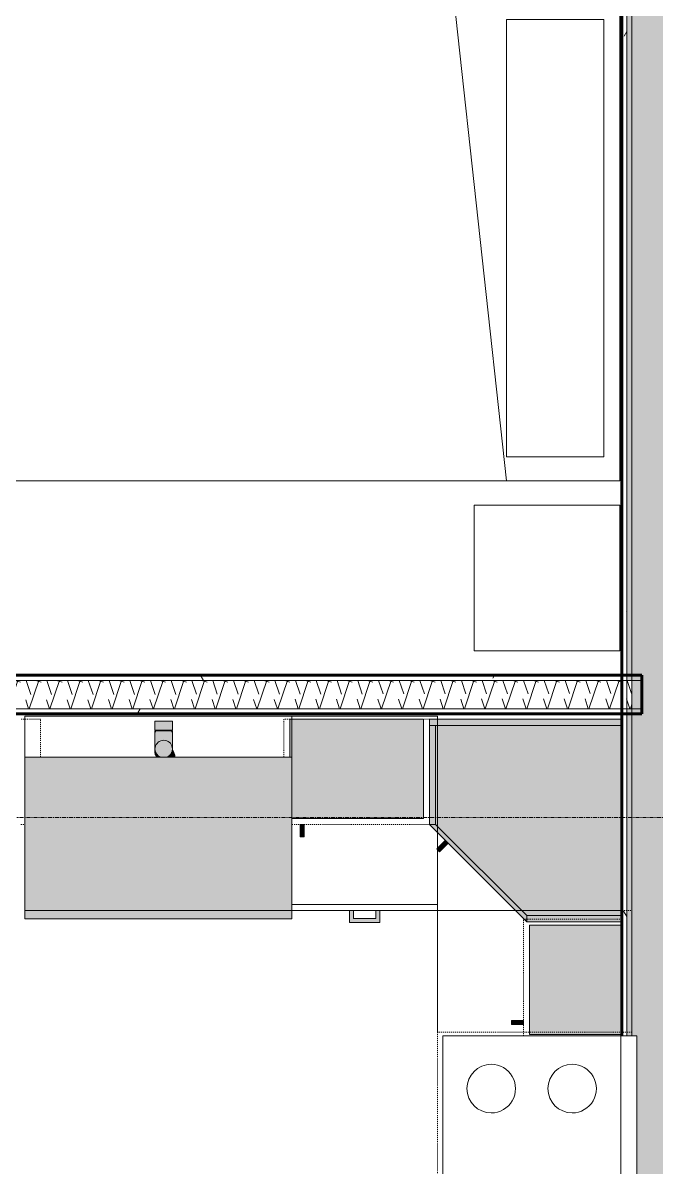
# Model space of a CAD drawing. Header units: inches. Extents: x -4169 to -1846, y 9706 to 12377.
# Drawn here: x -3013.8 to -2935.5, y 10124 to 10265.4 of the extents above; entities that cross this region are included whole.
import ezdxf

# ---------------------------------------------------------------- set-up
doc = ezdxf.new("R2010")
doc.units = ezdxf.units.IN
doc.header["$MEASUREMENT"] = 0
doc.linetypes.add('Dash', pattern=[0.25, 0.125, -0.125])
doc.linetypes.add('Grid Line 1_2_', pattern=[0.875, 0.5, -0.125, 0.125, -0.125])
for name, color, linetype, lineweight in [('0-1', 7, 'Continuous', 5), ('0-2', 50, 'Continuous', 18), ('A-GENM-1', 11, 'Continuous', 9), ('A-GENM-2', 250, 'Continuous', 9), ('A-WALL', 113, 'Continuous', 18), ('A-WALL-4', 10, 'Continuous', 60), ('A-WALL-5', 50, 'Continuous', 18), ('A-WALL-PATT-1', 250, 'Continuous', 9), ('A-WALL-PATT-2', 253, 'Continuous', 9), ('A-WALL-PATT-4', 111, 'Continuous', 9), ('I-FURN-1', 250, 'Continuous', 9), ('I-FURN-HDLN-1', 250, 'Dash', 9), ('I-WALL-2', 2, 'Continuous', 5), ('I-WALL-3', 2, 'Continuous', 60), ('P-SANR-FIXT-2', 250, 'Continuous', 9), ('P-SANR-FIXT-3', 55, 'Continuous', 9), ('Q-CASE', 31, 'Continuous', 9), ('Q-CASE-1', 9, 'Continuous', 9), ('Q-CASE-3', 250, 'Continuous', 9), ('Q-CASE-4', 250, 'Dash', 9), ('Q-CASE-5', 254, 'Continuous', 9), ('Q-CASE-HDLN-1', 250, 'Dash', 9), ('Q-SPCQ-1', 250, 'Continuous', 9), ('S-GRID-1', 1, 'Grid Line 1_2_', 9)]:
    doc.layers.add(name, color=color, linetype=linetype, lineweight=lineweight)
pattern_1 = [(0, (0, 0), (20.48, 5.12), [0.845, -14.515, 0.845, -14.515, -81.92]), (0, (0, 0), (20.48, 5.12), [-30.72, 0.845, -29.875, 0.845, -14.515, -35.84]), (0, (0, 0), (20.48, 5.12), [-76.8, 0.845, -9.395, 0.845, -24.755]), (120, (7.68, 2.56), (-14.67405, 15.1762003), [0.845, -14.515, 0.845, -14.515, -81.92]), (120, (7.68, 2.56), (-14.67405, 15.1762003), [-30.72, 0.845, -29.875, 0.845, -14.515, -35.84]), (120, (7.68, 2.56), (-14.67405, 15.1762003), [-76.8, 0.845, -9.395, 0.845, -24.755]), (240, (10.24, 12.8), (-5.80595, -20.2962003), [0.845, -14.515, 0.845, -14.515, -81.92]), (240, (10.24, 12.8), (-5.80595, -20.2962003), [-30.72, 0.845, -29.875, 0.845, -14.515, -35.84]), (240, (10.24, 12.8), (-5.80595, -20.2962003), [-76.8, 0.845, -9.395, 0.845, -24.755])]
pattern_2 = [(161.57, (0.32, 0.32), (-2.560496185, -0.000537386), [0, -18.214, 2.022, 0]), (18.43, (-0.32, 0.32), (-2.560496185, 0.000537386), [0, -18.214, 2.022, 0]), (108.43, (0.32, 0.32), (1.27922091, -6.400876726), [6.07, -14.166]), (71.57, (-0.32, 0.32), (1.27922091, 6.400876726), [6.07, -14.166])]

# ---------------------------------------------------------------- blocks, each defined once
blk = doc.blocks.new('Range - 24_ x 30_-2553768-ENLARGED RCP - 2ND FLOOR PLAN')
at = {"layer": 'Q-SPCQ-1'}
for p, q in [((0, 0), (30, 0)), ((0, -24), (0, 0)), ((30, 0), (30, -24)), ((0, -22), (30, -22)), ((30, -24), (0, -24))]:
    blk.add_line(p, q, dxfattribs=at)
for centre, radius, start, end in [((6.5, -6), 3.5, 360, 180), ((23.5, -6), 3, 0, 180), ((6.5, -6), 3.5, 180, 0), ((23.5, -6), 3, 180, 0), ((6.5, -16), 4.5, 0, 180), ((23.5, -16), 3, 360, 180), ((6.5, -16), 4.5, 180, 0), ((23.5, -16), 3, 180, 0)]:
    blk.add_arc(centre, radius, start, end, dxfattribs=at)
blk = doc.blocks.new('OD_CW_Countertop - OD_CW_Countertop-2380624-ENLARGED RCP - 2ND FLOOR PLAN')
at = {"layer": 'Q-CASE-HDLN-1'}
for p, q in [((0.74, 22.75), (0.74, 0)), ((0.74, 0), (56.86, 0)), ((57.36, 0), (60.11, 0)), ((60.61, 0), (79.36, 0)), ((79.86, 0), (82.61, 0)), ((83.11, 0), (100.36, 0)), ((100.86, 0), (103.61, 0)), ((104.11, 0), (119.86, 0)), ((120.36, 0), (123.11, 0)), ((123.61, 0), (131.08, 0))]:
    blk.add_line(p, q, dxfattribs=at)
blk = doc.blocks.new('Bed-Standard - Queen 60_ x 79_-1242961-ENLARGED RCP - 2ND FLOOR PLAN')
at = {"layer": 'I-FURN-1'}
for p, q in [((40.69, 37.7), (-19.31, 37.7)), ((-19.31, 37.7), (-19.31, -41.3)), ((40.69, -41.3), (40.69, 37.7)), ((-16.31, 35.7), (-16.31, 23.7)), ((-16.31, 35.7), (37.69, 35.7)), ((37.69, 35.7), (37.69, 23.7)), ((40.69, 23.7), (-19.31, 17.13)), ((-16.31, 23.7), (37.69, 23.7)), ((-19.31, -41.3), (40.69, -41.3))]:
    blk.add_line(p, q, dxfattribs=at)
at = {"layer": 'I-FURN-HDLN-1'}
for p, q in [((-55.31, 37.7), (-55.31, -77.3)), ((64.69, -77.3), (64.69, 37.7)), ((-55.31, -77.3), (64.69, -77.3))]:
    blk.add_line(p, q, dxfattribs=at)
blk = doc.blocks.new('Table-Night Stand - 18_ x 18_ x 24_-1352623-ENLARGED RCP - 2ND FLOOR PLAN')
at = {"layer": 'I-FURN-1'}
for p, q in [((18.15, 18), (0.15, 18)), ((0.15, 18), (0.15, 0)), ((18.15, 0), (18.15, 18)), ((0.15, 0), (18.15, 0))]:
    blk.add_line(p, q, dxfattribs=at)
blk = doc.blocks.new('Base Cabinet-Single Door - 15_-2378245-ENLARGED RCP - 2ND FLOOR PLAN')
at = {"layer": 'Q-CASE-4'}
for p, q in [((-6.76, -24), (-6.76, 0)), ((-6.76, 0), (8.24, 0)), ((8.24, 0), (8.24, -24)), ((8.24, -24), (-6.76, -24))]:
    blk.add_line(p, q, dxfattribs=at)
blk = doc.blocks.new('Base Cabinet 4 Drawer 254 - Base Cabinet 4 Drawer 254 18_-2556185-ENLARGED RCP - 2ND FLOOR PLAN')
at = {"layer": 'Q-CASE-5'}
blk.add_hatch(color=256, dxfattribs=at).paths.add_polyline_path([(2.61, -25.5), (2.61, -24), (2.11, -24), (2.11, -25), (-0.64, -25), (-0.64, -24), (-1.14, -24), (-1.14, -25.5)], flags=0)
at = {"layer": 'Q-CASE-3'}
for p, q in [((-8.26, -23.25), (-8.26, 0)), ((-8.26, 0), (9.74, 0)), ((9.74, 0), (9.74, -23.25)), ((-8.26, -23.25), (-8.26, -24)), ((9.74, -23.25), (-8.26, -23.25)), ((-8.26, -24), (9.74, -24)), ((-0.64, -24), (-1.14, -24)), ((-1.14, -25.5), (-1.14, -24)), ((-0.64, -25), (-0.64, -24)), ((2.11, -25), (2.11, -24)), ((2.11, -24), (2.61, -24)), ((2.61, -24), (2.61, -25.5)), ((9.74, -24), (9.74, -23.25)), ((-0.64, -25), (2.11, -25)), ((2.61, -25.5), (-1.14, -25.5))]:
    blk.add_line(p, q, dxfattribs=at)
blk = doc.blocks.new('Vanity Cabinet-Double Door - 33_-2164608-ENLARGED RCP - 2ND FLOOR PLAN')
at = {"layer": 'Q-CASE-3'}
for p, q in [((-15.76, -24), (-15.76, 0)), ((-15.76, 0), (17.24, 0)), ((17.24, 0), (17.24, -24)), ((17.24, -24), (-15.76, -24))]:
    blk.add_line(p, q, dxfattribs=at)
blk = doc.blocks.new('308 - 308 x 24_-2590480-ENLARGED RCP - 2ND FLOOR PLAN')
at = {"layer": 'Q-CASE'}
blk.add_hatch(color=256, dxfattribs=at).paths.add_polyline_path([(0, -25.19), (0, -24.44), (-11.25, -13.19), (-12, -13.19), (-0.75, -24.44)], flags=0)
at = {"layer": 'Q-CASE-1'}
for points in [[(-6.17, -0.94), (11.75, -0.94), (11.75, -0.19), (-12, -0.19), (-12, -0.94), (-11.25, -0.94)], [(-11.25, -13.19), (-11.25, -0.94), (-12, -0.94), (-12, -13.19)], [(0, -24.44), (11.75, -24.44), (11.75, -0.94), (-11.25, -0.94), (-11.25, -13.19), (-6.17, -18.27)], [(0.75, -25.19), (11.75, -25.19), (11.75, -24.44), (0, -24.44), (0, -25.19), (0.38, -25.19)]]:
    blk.add_hatch(color=256, dxfattribs=at).paths.add_polyline_path(points, flags=0)
at = {"layer": 'Q-CASE-5'}
blk.add_hatch(color=256, dxfattribs=at).paths.add_polyline_path([(-10.76, -16.55), (-9.7, -15.49), (-10.05, -15.14), (-11.11, -16.2)], flags=0)
at = {"layer": 'Q-CASE'}
for p, q in [((0, -25.19), (-12, -13.19)), ((-12, -13.19), (-11.25, -13.19)), ((-11.25, -13.19), (0, -24.44)), ((0, -24.44), (0, -25.19))]:
    blk.add_line(p, q, dxfattribs=at)
at = {"layer": 'Q-CASE-3'}
for p, q in [((-12, -0.94), (-12, -0.19)), ((-12, -0.19), (11.75, -0.19)), ((-12, -13.19), (-12, -0.94)), ((-12, -0.94), (-11.25, -0.94)), ((11.75, -0.94), (-12, -0.94)), ((-11.25, -13.19), (-11.25, -0.94)), ((-11.25, -0.94), (11.75, -0.94)), ((-11.25, -0.94), (-11.25, -13.19)), ((-11.25, -13.19), (-12, -13.19)), ((0, -24.44), (-11.25, -13.19)), ((-10.05, -15.14), (-11.11, -16.2)), ((-10.76, -16.55), (-9.7, -15.49)), ((-11.11, -16.2), (-10.76, -16.55)), ((11.75, -24.44), (0, -24.44)), ((0, -25.19), (0, -24.44)), ((0, -24.44), (11.75, -24.44)), ((11.75, -25.19), (0, -25.19))]:
    blk.add_line(p, q, dxfattribs=at)
blk = doc.blocks.new('300 Series Wall Hung Cabinet_302 - 30_ X 24_-V22-ENLARGED RCP - 2ND FLOOR PLAN')
at = {"layer": 'Q-CASE-4'}
for p, q in [((-11.43, -0.19), (-15, -0.19)), ((-15, -0.19), (-15, -13.19)), ((15, -0.19), (12.57, -0.19)), ((15, -4.87), (15, -0.19)), ((-15, -13.19), (-11.43, -13.19)), ((12.57, -13.19), (13.07, -13.19))]:
    blk.add_line(p, q, dxfattribs=at)
blk = doc.blocks.new('300 Series Wall Hung Cabinet_301 - 18_ x 24_-2590482-ENLARGED RCP - 2ND FLOOR PLAN')
at = {"layer": 'Q-CASE-1'}
for points in [[(8.25, -12.44), (8.25, -0.19), (-8.25, -0.19), (-8.25, -4.87), (-8, -4.87), (-8, -12.44)], [(-6.51, -14.69), (-6.51, -13.19), (-7, -13.19), (-7, -14.69)]]:
    blk.add_hatch(color=256, dxfattribs=at).paths.add_polyline_path(points, flags=0)
at = {"layer": 'Q-CASE-3'}
for p, q in [((-8.25, -4.87), (-8.25, -0.19)), ((-8.25, -0.19), (8.25, -0.19)), ((8.25, -0.19), (8.25, -12.44)), ((8.25, -12.44), (-8, -12.44)), ((-6.51, -13.19), (-7, -13.19)), ((-7, -13.19), (-7, -14.69)), ((-6.51, -14.69), (-6.51, -13.19)), ((-7, -14.69), (-6.51, -14.69))]:
    blk.add_line(p, q, dxfattribs=at)
at = {"layer": 'Q-CASE-4'}
for p, q in [((9, -0.19), (-9, -0.19)), ((-9, -0.19), (-9, -4.87)), ((9, -13.19), (9, -0.19)), ((-8, -13.19), (9, -13.19))]:
    blk.add_line(p, q, dxfattribs=at)
blk = doc.blocks.new('300 Series Wall Hung Cabinet_301 - 15_ x 24_-2590483-ENLARGED RCP - 2ND FLOOR PLAN')
at = {"layer": 'Q-CASE-1'}
for points in [[(-5.5, 13.19), (-5.01, 13.19), (-5.01, 14.69), (-5.5, 14.69)], [(-6.75, 1.06), (6.75, 1.06), (6.75, 12.44), (-6.75, 12.44)]]:
    blk.add_hatch(color=256, dxfattribs=at).paths.add_polyline_path(points, flags=0)
at = {"layer": 'Q-CASE-3'}
for p, q in [((-5.01, 14.69), (-5.5, 14.69)), ((-5.5, 14.69), (-5.5, 13.19)), ((-5.01, 13.19), (-5.01, 14.69)), ((-5.5, 13.19), (-5.01, 13.19)), ((-6.75, 1.06), (-6.75, 12.44)), ((-6.75, 12.44), (6.75, 12.44)), ((6.75, 12.44), (6.75, 1.06))]:
    blk.add_line(p, q, dxfattribs=at)
at = {"layer": 'Q-CASE-4'}
for p, q in [((-6.94, 13.19), (7.5, 13.19)), ((7.5, 13.19), (7.5, 1.06))]:
    blk.add_line(p, q, dxfattribs=at)
blk = doc.blocks.new('kitchen_faucet_14143 - kitchen_faucet_14143-2439044-ENLARGED RCP - 2ND FLOOR PLAN')
at = {"layer": 'A-GENM-1'}
for points in [[(-1.01, 0.37), (-0.98, -0.44), (-0.9, -0.59), (-0.69, -0.83), (-0.5, -0.96), (-0.28, -1.05), (0, -1.08), (0.28, -1.05), (0.57, -0.92), (0.82, -0.69), (0.94, -0.54), (1.05, -0.28), (1.07, 0.1), (1.01, 0.36), (0.94, 0.54), (0.77, 0.77), (0.54, 0.94), (0.25, 1.05), (-0.06, 1.07), (-0.37, 1.01), (-0.6, 0.89), (-0.77, 0.77), (-0.95, 0.51), (-1, 0.39)], [(-1.01, 0.76), (-0.94, 0.85), (-1.01, 0.83), (-1.01, 0.8)], [(-0.97, 0.59), (-0.95, 0.62), (-0.96, 0.6)], [(-0.95, 0.59), (-0.93, 0.62), (-0.88, 0.66), (-0.94, 0.61)], [(-0.72, 0.83), (-0.66, 0.88), (-0.71, 0.83)], [(0, -1.08), (2.26, -1.08), (2.26, 1.08), (0, 1.08), (0.32, 1.03), (0.6, 0.89), (0.83, 0.68), (0.94, 0.54), (1.05, 0.28), (1.08, 0), (1.05, -0.28), (0.87, -0.63), (0.7, -0.82), (0.49, -0.96), (0.25, -1.05)], [(2.26, -0.89), (2.26, -1.02), (2.34, -1.02), (2.34, 1.02), (2.26, 1.01), (2.26, -0.78)], [(2.34, -1.05), (2.34, -1.08), (3.44, -1.08), (3.44, 1.08), (2.34, 1.08), (2.34, -0.94)], [(-1.01, -0.6), (-1, -0.77), (-0.65, -1.03), (-0.55, -1), (-0.72, -0.9), (-0.84, -0.79), (-1.01, -0.6)], [(-1.01, -0.79), (-0.87, -0.91), (-0.87, -0.88), (-1.01, -0.79)], [(-1.01, -0.96), (-0.98, -1.21), (-0.37, -1.19), (-0.25, -1.05), (-0.6, -1.03), (-0.94, -1.02), (-1.01, -0.96)], [(-1.01, -1.29), (-0.98, -1.33), (-0.67, -1.33), (-0.56, -1.21), (-1.01, -1.22), (-1.01, -1.28)], [(-0.97, -0.99), (-0.9, -1.02), (-0.77, -1.01), (-0.77, -0.96), (-0.88, -0.9), (-0.9, -0.92), (-0.94, -0.96)], [(-0.93, -0.94), (-0.9, -0.89), (-0.92, -0.91), (-0.93, -0.93)], [(-0.92, -0.7), (-0.7, -0.91), (-0.74, -0.86), (-0.88, -0.74), (-0.92, -0.7)], [(-0.9, -0.6), (-0.84, -0.67), (-0.88, -0.61)], [(-0.87, -0.7), (-0.65, -0.91), (-0.76, -0.81), (-0.87, -0.7)], [(-0.84, -0.71), (-0.63, -0.91), (-0.71, -0.83), (-0.83, -0.72)], [(-0.8, -0.73), (-0.62, -0.89), (-0.69, -0.82), (-0.79, -0.74)]]:
    blk.add_hatch(color=256, dxfattribs=at).paths.add_polyline_path(points, flags=0)
h = blk.add_hatch(color=256, dxfattribs=at)
h.paths.add_polyline_path([(-0.8, 0.82), (-0.7, 0.88), (-0.79, 0.82)], flags=0)
h.paths.add_polyline_path([(-1.01, 0.66), (-0.99, 0.64), (-0.56, 1.03), (-0.69, 1.03), (-1.01, 0.76)], flags=0)
h = blk.add_hatch(color=256, dxfattribs=at)
h.paths.add_polyline_path([(-0.74, 0.82), (-0.67, 0.87), (-0.73, 0.83)], flags=0)
h.paths.add_polyline_path([(-1.01, 0.59), (-0.96, 0.61), (-0.92, 0.66), (-0.49, 1.03), (-0.54, 1.01), (-1.01, 0.6)], flags=0)
h = blk.add_hatch(color=256, dxfattribs=at)
h.paths.add_polyline_path([(-1.01, -0.56), (-0.99, -0.59), (-0.92, -0.56), (-0.98, -0.44), (-1.01, -0.44), (-1.01, -0.56)], flags=0)
h.paths.add_polyline_path([(-1.01, 0.57), (-0.98, 0.43), (-0.94, 0.59), (-1.01, 0.59)], flags=0)
h = blk.add_hatch(color=256, dxfattribs=at)
h.paths.add_polyline_path([(-0.96, 0.59), (-0.94, 0.62), (-0.92, 0.65), (-0.95, 0.61)], flags=0)
h.paths.add_polyline_path([(-0.72, 0.82), (-0.63, 0.88), (-0.71, 0.83)], flags=0)
h = blk.add_hatch(color=256, dxfattribs=at)
h.paths.add_polyline_path([(-0.93, 0.59), (-0.89, 0.6), (-0.87, 0.65), (-0.93, 0.6)], flags=0)
h.paths.add_polyline_path([(-0.52, 0.95), (-0.39, 1.03), (-0.43, 1.01), (-0.49, 0.97)], flags=0)
h = blk.add_hatch(color=256, dxfattribs=at)
h.paths.add_polyline_path([(-1.01, -0.6), (-0.97, -0.66), (-0.84, -0.73), (-1, -0.59), (-1.01, -0.59)], flags=0)
h.paths.add_polyline_path([(-0.7, -0.88), (-0.47, -1.03), (-0.49, -1.01), (-0.67, -0.9), (-0.69, -0.89)], flags=0)
h = blk.add_hatch(color=256, dxfattribs=at)
h.paths.add_polyline_path([(-0.96, -0.59), (-0.92, -0.66), (-0.94, -0.62), (-0.96, -0.59)], flags=0)
h.paths.add_polyline_path([(-0.56, -0.93), (-0.51, -0.99), (-0.56, -0.93)], flags=0)
h = blk.add_hatch(color=256, dxfattribs=at)
h.paths.add_polyline_path([(-0.95, -0.59), (-0.9, -0.66), (-0.93, -0.6), (-0.94, -0.59)], flags=0)
h.paths.add_polyline_path([(-0.61, -0.9), (-0.44, -0.99), (-0.52, -0.95), (-0.61, -0.9)], flags=0)
h = blk.add_hatch(color=256, dxfattribs=at)
h.paths.add_polyline_path([(-0.93, -0.59), (-0.88, -0.66), (-0.88, -0.64), (-0.93, -0.59), (-0.93, -0.59)], flags=0)
h.paths.add_polyline_path([(-0.46, -0.97), (-0.37, -1.03), (-0.39, -1.01), (-0.46, -0.97)], flags=0)
at = {"layer": 'A-GENM-2'}
for p, q in [((-1, 0.59), (-0.9, 0.59)), ((-0.89, 0.61), (-0.88, 0.63)), ((-0.89, 0.61), (-0.88, 0.63)), ((-0.89, 0.61), (-0.88, 0.63)), ((-0.89, 0.61), (-0.88, 0.63)), ((-0.89, 0.61), (-0.88, 0.63)), ((-0.89, 0.61), (-0.88, 0.63)), ((-0.41, 0.99), (-0.37, 1.01)), ((-0.06, 1.08), (-0.01, 1.08)), ((-0.04, 1.08), (0, 1.08)), ((0, 1.08), (2.26, 1.08)), ((2.1, 1.02), (2.34, 1.02)), ((2.26, -1.08), (2.26, 1.08)), ((2.34, 1.08), (3.44, 1.08)), ((2.34, 1.08), (2.34, -1.08)), ((3.44, -1.08), (3.44, 1.08)), ((-1.02, -1.35), (-0.99, -1.33)), ((-0.9, -0.59), (-1, -0.59)), ((2.26, -1.08), (0, -1.08)), ((2.34, -1.02), (2.1, -1.02)), ((3.44, -1.08), (2.34, -1.08))]:
    blk.add_line(p, q, dxfattribs=at)
at = {"layer": 'A-GENM-2', "flags": 128}
for points in [[(-1.01, 0.83), (-0.98, 0.86), (-0.95, 0.88), (-0.92, 0.91), (-0.88, 0.93), (-0.85, 0.95), (-0.82, 0.97), (-0.78, 0.99), (-0.74, 1.01), (-0.71, 1.02), (-0.67, 1.04), (-0.63, 1.05), (-0.59, 1.06), (-0.55, 1.07), (-0.51, 1.07), (-0.48, 1.08), (-0.44, 1.08), (-0.4, 1.08), (-0.39, 1.08)], [(-1.01, 0.84), (-0.97, 0.86), (-0.93, 0.87), (-0.9, 0.88)], [(-1, 0.64), (-0.98, 0.68), (-0.95, 0.71), (-0.93, 0.74), (-0.9, 0.77), (-0.87, 0.8), (-0.84, 0.83), (-0.81, 0.86), (-0.78, 0.88), (-0.75, 0.91), (-0.72, 0.93), (-0.68, 0.95), (-0.65, 0.97), (-0.61, 0.99), (-0.57, 1.01), (-0.54, 1.02), (-0.5, 1.04), (-0.46, 1.05), (-0.42, 1.06), (-0.39, 1.07), (-0.35, 1.07), (-0.31, 1.08), (-0.27, 1.08), (-0.23, 1.08), (-0.22, 1.08)], [(-0.97, 0.61), (-0.95, 0.64), (-0.93, 0.68), (-0.9, 0.71), (-0.88, 0.74), (-0.85, 0.77), (-0.82, 0.8), (-0.79, 0.83), (-0.76, 0.86), (-0.73, 0.88), (-0.7, 0.91), (-0.66, 0.93), (-0.63, 0.95), (-0.59, 0.97), (-0.56, 0.99), (-0.52, 1.01), (-0.49, 1.02), (-0.45, 1.04), (-0.41, 1.05), (-0.37, 1.06), (-0.33, 1.07), (-0.29, 1.07), (-0.26, 1.08), (-0.22, 1.08), (-0.18, 1.08), (-0.17, 1.08)], [(-0.96, 0.61), (-0.94, 0.64), (-0.91, 0.68), (-0.89, 0.71), (-0.86, 0.74), (-0.83, 0.77), (-0.8, 0.8), (-0.77, 0.83), (-0.74, 0.86), (-0.71, 0.88), (-0.68, 0.91), (-0.64, 0.93), (-0.61, 0.95), (-0.57, 0.97), (-0.54, 0.99), (-0.5, 1.01), (-0.46, 1.02), (-0.42, 1.04), (-0.39, 1.05), (-0.35, 1.06), (-0.31, 1.07), (-0.27, 1.07), (-0.23, 1.08), (-0.19, 1.08), (-0.15, 1.08), (-0.14, 1.08)], [(-0.94, 0.61), (-0.92, 0.64), (-0.89, 0.68), (-0.87, 0.71), (-0.84, 0.74), (-0.81, 0.77), (-0.78, 0.8), (-0.75, 0.83), (-0.72, 0.86), (-0.69, 0.89), (-0.65, 0.91), (-0.62, 0.93), (-0.58, 0.95), (-0.54, 0.97), (-0.51, 0.99), (-0.47, 1.01), (-0.43, 1.02), (-0.39, 1.04), (-0.35, 1.05), (-0.31, 1.06), (-0.27, 1.07), (-0.23, 1.07), (-0.19, 1.08), (-0.15, 1.08), (-0.11, 1.08), (-0.1, 1.08)], [(-0.91, 0.61), (-0.88, 0.64), (-0.86, 0.68), (-0.83, 0.71), (-0.8, 0.74), (-0.77, 0.77), (-0.74, 0.8), (-0.71, 0.83), (-0.68, 0.86), (-0.65, 0.89), (-0.61, 0.91), (-0.58, 0.93), (-0.54, 0.95), (-0.51, 0.97), (-0.47, 0.99), (-0.43, 1.01), (-0.39, 1.02), (-0.35, 1.04), (-0.31, 1.05), (-0.27, 1.06), (-0.23, 1.07), (-0.19, 1.07), (-0.15, 1.08), (-0.11, 1.08), (-0.07, 1.08), (-0.06, 1.08)], [(-0.91, 0.68), (-0.89, 0.71), (-0.86, 0.74), (-0.83, 0.77), (-0.8, 0.8), (-0.78, 0.83), (-0.74, 0.86), (-0.71, 0.88), (-0.68, 0.91), (-0.65, 0.93), (-0.61, 0.95), (-0.58, 0.97), (-0.54, 0.99), (-0.51, 1.01), (-0.47, 1.02)], [(-0.89, 0.61), (-0.87, 0.65), (-0.84, 0.68), (-0.81, 0.71), (-0.78, 0.75), (-0.75, 0.78), (-0.72, 0.81), (-0.69, 0.83), (-0.66, 0.86), (-0.62, 0.89), (-0.59, 0.91), (-0.55, 0.93), (-0.51, 0.95), (-0.47, 0.97), (-0.43, 0.99), (-0.39, 1.01), (-0.35, 1.02), (-0.31, 1.04), (-0.27, 1.05), (-0.23, 1.06), (-0.18, 1.07), (-0.14, 1.07), (-0.1, 1.08), (-0.05, 1.08), (-0.01, 1.08)], [(-0.87, 0.64), (-0.84, 0.68), (-0.82, 0.71), (-0.79, 0.74), (-0.76, 0.77), (-0.73, 0.8), (-0.7, 0.83), (-0.67, 0.86), (-0.63, 0.89), (-0.6, 0.91), (-0.56, 0.93), (-0.53, 0.95), (-0.49, 0.97), (-0.45, 0.99), (-0.42, 1.01), (-0.38, 1.02), (-0.34, 1.04), (-0.3, 1.05), (-0.26, 1.06), (-0.22, 1.07), (-0.18, 1.07), (-0.14, 1.08), (-0.09, 1.08), (-0.05, 1.08), (-0.04, 1.08)], [(-0.87, 0.65), (-0.84, 0.68), (-0.81, 0.71), (-0.78, 0.75), (-0.75, 0.78), (-0.72, 0.81), (-0.69, 0.83), (-0.66, 0.86), (-0.62, 0.89), (-0.59, 0.91), (-0.55, 0.93), (-0.51, 0.95), (-0.47, 0.97), (-0.43, 0.99), (-0.39, 1.01), (-0.35, 1.02), (-0.31, 1.04), (-0.27, 1.05), (-0.23, 1.06), (-0.18, 1.07), (-0.14, 1.07), (-0.1, 1.08), (-0.05, 1.08), (-0.01, 1.08)], [(-0.87, 0.65), (-0.84, 0.68), (-0.81, 0.71), (-0.78, 0.75), (-0.75, 0.78), (-0.72, 0.81), (-0.69, 0.83), (-0.66, 0.86), (-0.62, 0.89), (-0.59, 0.91), (-0.55, 0.93), (-0.51, 0.95), (-0.47, 0.97), (-0.43, 0.99), (-0.39, 1.01), (-0.35, 1.02), (-0.31, 1.04), (-0.27, 1.05), (-0.23, 1.06), (-0.18, 1.07), (-0.14, 1.07), (-0.1, 1.08), (-0.05, 1.08), (-0.01, 1.08)], [(-0.87, 0.65), (-0.84, 0.68), (-0.81, 0.71), (-0.78, 0.75), (-0.75, 0.78), (-0.72, 0.81), (-0.69, 0.83), (-0.66, 0.86), (-0.62, 0.89), (-0.59, 0.91), (-0.55, 0.93), (-0.51, 0.95), (-0.47, 0.97), (-0.43, 0.99), (-0.39, 1.01), (-0.35, 1.02), (-0.31, 1.04), (-0.27, 1.05), (-0.23, 1.06), (-0.18, 1.07), (-0.14, 1.07), (-0.1, 1.08), (-0.05, 1.08), (-0.01, 1.08)], [(-0.87, 0.65), (-0.84, 0.68), (-0.81, 0.71), (-0.78, 0.75), (-0.75, 0.78), (-0.72, 0.81), (-0.69, 0.83), (-0.66, 0.86), (-0.62, 0.89), (-0.59, 0.91), (-0.55, 0.93), (-0.51, 0.95), (-0.47, 0.97), (-0.43, 0.99), (-0.39, 1.01), (-0.35, 1.02), (-0.31, 1.04), (-0.27, 1.05), (-0.23, 1.06), (-0.18, 1.07), (-0.14, 1.07), (-0.1, 1.08), (-0.05, 1.08), (-0.01, 1.08)], [(-0.87, 0.65), (-0.84, 0.68), (-0.81, 0.71), (-0.78, 0.75), (-0.75, 0.78), (-0.72, 0.81), (-0.69, 0.83), (-0.66, 0.86), (-0.62, 0.89), (-0.59, 0.91), (-0.55, 0.93), (-0.51, 0.95), (-0.47, 0.97), (-0.43, 0.99), (-0.39, 1.01), (-0.35, 1.02), (-0.31, 1.04), (-0.27, 1.05), (-0.23, 1.06), (-0.18, 1.07), (-0.14, 1.07), (-0.1, 1.08), (-0.05, 1.08), (-0.01, 1.08)], [(-0.43, 1.04), (-0.39, 1.05), (-0.36, 1.06), (-0.32, 1.07), (-0.28, 1.07), (-0.24, 1.08), (-0.2, 1.08), (-0.16, 1.08), (-0.15, 1.08)], [(-0.39, 1.08), (-0.35, 1.08), (-0.31, 1.08), (-0.27, 1.07), (-0.23, 1.07), (-0.19, 1.06)], [(-0.25, 1.05), (-0.22, 1.06), (-0.18, 1.07), (-0.13, 1.07), (-0.09, 1.08), (-0.05, 1.08), (-0.01, 1.08)], [(-0.22, 1.08), (-0.18, 1.08), (-0.14, 1.08), (-0.1, 1.07)], [(-0.17, 1.08), (-0.13, 1.08), (-0.09, 1.08), (-0.06, 1.08)], [(-0.15, 1.08), (-0.11, 1.08), (-0.07, 1.08), (-0.06, 1.08)], [(-0.14, 1.08), (-0.1, 1.08), (-0.06, 1.08)], [(-0.1, 1.08), (-0.06, 1.08), (-0.02, 1.08)], [(-1.02, -0.98), (-0.99, -0.99), (-0.97, -1.01), (-0.94, -1.02), (-0.91, -1.03), (-0.88, -1.04), (-0.85, -1.05), (-0.82, -1.05), (-0.79, -1.06), (-0.76, -1.06), (-0.73, -1.06), (-0.7, -1.06), (-0.69, -1.06)], [(-0.22, -1.08), (-0.26, -1.08), (-0.3, -1.08), (-0.34, -1.07), (-0.37, -1.07), (-0.41, -1.06), (-0.45, -1.05), (-0.49, -1.04), (-0.53, -1.03), (-0.56, -1.01), (-0.6, -1), (-0.64, -0.98), (-0.67, -0.96), (-0.71, -0.94), (-0.74, -0.91), (-0.77, -0.89), (-0.8, -0.86), (-0.84, -0.84), (-0.86, -0.81), (-0.89, -0.78), (-0.92, -0.75), (-0.95, -0.72), (-0.97, -0.69), (-1, -0.65), (-1, -0.64)], [(-0.39, -1.08), (-0.43, -1.08), (-0.47, -1.08), (-0.5, -1.07), (-0.54, -1.07), (-0.58, -1.06), (-0.62, -1.05), (-0.66, -1.04), (-0.7, -1.03), (-0.73, -1.01), (-0.77, -1), (-0.81, -0.98), (-0.84, -0.96), (-0.88, -0.94), (-0.91, -0.91), (-0.94, -0.89), (-0.97, -0.86), (-1, -0.84)], [(-0.69, -1.26), (-0.73, -1.26), (-0.77, -1.26), (-0.81, -1.25), (-0.85, -1.25), (-0.88, -1.24), (-0.92, -1.23), (-0.96, -1.22), (-1, -1.21)], [(-0.93, -1.38), (-0.96, -1.38), (-1, -1.38)], [(-0.14, -1.08), (-0.18, -1.08), (-0.22, -1.08), (-0.26, -1.07), (-0.3, -1.07), (-0.34, -1.06), (-0.38, -1.05), (-0.41, -1.04), (-0.45, -1.03), (-0.49, -1.01), (-0.53, -1), (-0.56, -0.98), (-0.6, -0.96), (-0.63, -0.94), (-0.67, -0.91), (-0.7, -0.89), (-0.73, -0.87), (-0.76, -0.84), (-0.79, -0.81), (-0.82, -0.78), (-0.85, -0.75), (-0.88, -0.72), (-0.9, -0.69), (-0.93, -0.65), (-0.95, -0.62), (-0.97, -0.59)], [(-0.17, -1.08), (-0.21, -1.08), (-0.24, -1.08), (-0.28, -1.07), (-0.32, -1.07), (-0.36, -1.06), (-0.4, -1.05), (-0.44, -1.04), (-0.48, -1.03), (-0.51, -1.01), (-0.55, -1), (-0.59, -0.98), (-0.62, -0.96), (-0.65, -0.94), (-0.69, -0.91), (-0.72, -0.89), (-0.75, -0.86), (-0.78, -0.84), (-0.81, -0.81), (-0.84, -0.78), (-0.87, -0.75), (-0.9, -0.72), (-0.92, -0.69), (-0.94, -0.65), (-0.97, -0.62)], [(-0.97, -1), (-0.95, -0.97), (-0.94, -0.95), (-0.92, -0.92), (-0.91, -0.89)], [(-0.1, -1.08), (-0.14, -1.08), (-0.18, -1.08), (-0.22, -1.07), (-0.26, -1.07), (-0.3, -1.06), (-0.34, -1.05), (-0.38, -1.04), (-0.42, -1.03), (-0.46, -1.01), (-0.5, -1), (-0.53, -0.98), (-0.57, -0.96), (-0.61, -0.94), (-0.64, -0.92), (-0.68, -0.89), (-0.71, -0.87), (-0.74, -0.84), (-0.77, -0.81), (-0.8, -0.78), (-0.83, -0.75), (-0.86, -0.72), (-0.89, -0.69), (-0.91, -0.65), (-0.94, -0.62), (-0.96, -0.59)], [(-0.5, -1.01), (-0.53, -1), (-0.57, -0.98), (-0.6, -0.96), (-0.64, -0.94), (-0.67, -0.91), (-0.7, -0.89), (-0.74, -0.86), (-0.77, -0.84), (-0.8, -0.81), (-0.83, -0.78), (-0.85, -0.75), (-0.88, -0.72), (-0.9, -0.69), (-0.93, -0.65)], [(-0.45, -1.2), (-0.48, -1.22), (-0.51, -1.25), (-0.54, -1.27), (-0.57, -1.29), (-0.61, -1.3), (-0.64, -1.32), (-0.67, -1.33), (-0.71, -1.34), (-0.74, -1.35), (-0.78, -1.36), (-0.81, -1.37), (-0.85, -1.38), (-0.88, -1.38), (-0.92, -1.38), (-0.93, -1.38)], [(-0.06, -1.08), (-0.1, -1.08), (-0.14, -1.08), (-0.18, -1.07), (-0.22, -1.07), (-0.26, -1.06), (-0.3, -1.05), (-0.34, -1.04), (-0.38, -1.03), (-0.42, -1.01), (-0.46, -1), (-0.5, -0.98), (-0.53, -0.96), (-0.57, -0.94), (-0.6, -0.92), (-0.64, -0.89), (-0.67, -0.87), (-0.7, -0.84), (-0.74, -0.81), (-0.77, -0.78), (-0.8, -0.75), (-0.82, -0.72), (-0.85, -0.69), (-0.88, -0.65), (-0.9, -0.62), (-0.92, -0.59)], [(-0.04, -1.08), (-0.08, -1.08), (-0.12, -1.08), (-0.17, -1.07), (-0.21, -1.07), (-0.25, -1.06), (-0.29, -1.05), (-0.33, -1.04), (-0.37, -1.03), (-0.41, -1.01), (-0.44, -1), (-0.48, -0.98), (-0.52, -0.96), (-0.55, -0.94), (-0.59, -0.92), (-0.62, -0.89), (-0.66, -0.87), (-0.69, -0.84), (-0.72, -0.81), (-0.75, -0.78), (-0.78, -0.75), (-0.81, -0.72), (-0.84, -0.69), (-0.86, -0.65), (-0.89, -0.62), (-0.91, -0.59)], [(-0.53, -0.94), (-0.57, -0.92), (-0.6, -0.9), (-0.64, -0.88), (-0.67, -0.85), (-0.71, -0.82), (-0.74, -0.79), (-0.77, -0.76), (-0.8, -0.73), (-0.83, -0.7), (-0.85, -0.67), (-0.88, -0.63), (-0.9, -0.59)], [(-0.53, -0.94), (-0.57, -0.92), (-0.6, -0.9), (-0.64, -0.88), (-0.67, -0.85), (-0.71, -0.82), (-0.74, -0.79), (-0.77, -0.76), (-0.8, -0.73), (-0.83, -0.7), (-0.85, -0.67), (-0.88, -0.63), (-0.9, -0.59)], [(-0.53, -0.94), (-0.57, -0.92), (-0.6, -0.9), (-0.64, -0.88), (-0.67, -0.85), (-0.71, -0.82), (-0.74, -0.79), (-0.77, -0.76), (-0.8, -0.73), (-0.83, -0.7), (-0.85, -0.67), (-0.88, -0.63), (-0.9, -0.59)], [(-0.53, -0.94), (-0.57, -0.92), (-0.6, -0.9), (-0.64, -0.88), (-0.67, -0.85), (-0.71, -0.82), (-0.74, -0.79), (-0.77, -0.76), (-0.8, -0.73), (-0.83, -0.7), (-0.85, -0.67), (-0.88, -0.63), (-0.9, -0.59)], [(-0.53, -0.94), (-0.57, -0.92), (-0.6, -0.9), (-0.64, -0.88), (-0.67, -0.85), (-0.71, -0.82), (-0.74, -0.79), (-0.77, -0.76), (-0.8, -0.73), (-0.83, -0.7), (-0.85, -0.67), (-0.88, -0.63), (-0.9, -0.59)], [(-0.53, -0.94), (-0.57, -0.92), (-0.6, -0.9), (-0.64, -0.88), (-0.67, -0.85), (-0.71, -0.82), (-0.74, -0.79), (-0.77, -0.76), (-0.8, -0.73), (-0.83, -0.7), (-0.85, -0.67), (-0.88, -0.63), (-0.9, -0.59)], [(-0.69, -1.06), (-0.66, -1.06), (-0.63, -1.06), (-0.6, -1.06), (-0.57, -1.05), (-0.54, -1.05), (-0.51, -1.04), (-0.48, -1.03)], [(-0.16, -1.09), (-0.19, -1.11), (-0.22, -1.13), (-0.26, -1.15), (-0.29, -1.17), (-0.33, -1.19), (-0.37, -1.2), (-0.41, -1.22), (-0.44, -1.23), (-0.48, -1.24), (-0.52, -1.25), (-0.56, -1.25), (-0.6, -1.26), (-0.64, -1.26), (-0.68, -1.26), (-0.69, -1.26)], [(0.01, -1.08), (-0.03, -1.08), (-0.07, -1.08), (-0.12, -1.08), (-0.16, -1.07), (-0.2, -1.06), (-0.25, -1.05), (-0.29, -1.04), (-0.33, -1.03), (-0.37, -1.02), (-0.41, -1), (-0.45, -0.98), (-0.49, -0.97), (-0.53, -0.95)], [(0.01, -1.08), (-0.03, -1.08), (-0.07, -1.08), (-0.12, -1.08), (-0.16, -1.07), (-0.2, -1.06), (-0.25, -1.05), (-0.29, -1.04), (-0.33, -1.03), (-0.37, -1.02), (-0.41, -1), (-0.45, -0.98), (-0.49, -0.97), (-0.53, -0.95)], [(0.01, -1.08), (-0.03, -1.08), (-0.07, -1.08), (-0.12, -1.08), (-0.16, -1.07), (-0.2, -1.06), (-0.25, -1.05), (-0.29, -1.04), (-0.33, -1.03), (-0.37, -1.02), (-0.41, -1), (-0.45, -0.98), (-0.49, -0.97), (-0.53, -0.95)], [(0.01, -1.08), (-0.03, -1.08), (-0.07, -1.08), (-0.12, -1.08), (-0.16, -1.07), (-0.2, -1.06), (-0.25, -1.05), (-0.29, -1.04), (-0.33, -1.03), (-0.37, -1.02), (-0.41, -1), (-0.45, -0.98), (-0.49, -0.97), (-0.53, -0.95)], [(0.01, -1.08), (-0.03, -1.08), (-0.07, -1.08), (-0.12, -1.08), (-0.16, -1.07), (-0.2, -1.06), (-0.25, -1.05), (-0.29, -1.04), (-0.33, -1.03), (-0.37, -1.02), (-0.41, -1), (-0.45, -0.98), (-0.49, -0.97), (-0.53, -0.95)], [(0.01, -1.08), (-0.03, -1.08), (-0.07, -1.08), (-0.12, -1.08), (-0.16, -1.07), (-0.2, -1.06), (-0.25, -1.05), (-0.29, -1.04), (-0.33, -1.03), (-0.37, -1.02), (-0.41, -1), (-0.45, -0.98), (-0.49, -0.97), (-0.53, -0.95)], [(-0.15, -1.08), (-0.19, -1.08), (-0.23, -1.08), (-0.27, -1.07), (-0.31, -1.07), (-0.35, -1.06), (-0.38, -1.05), (-0.42, -1.04), (-0.46, -1.03)], [(-0.18, -1.06), (-0.22, -1.07), (-0.26, -1.07), (-0.3, -1.08), (-0.34, -1.08), (-0.38, -1.08), (-0.39, -1.08)], [(0, -1.08), (-0.04, -1.08), (-0.08, -1.08), (-0.12, -1.07), (-0.16, -1.07), (-0.21, -1.06), (-0.25, -1.05)], [(-0.09, -1.07), (-0.13, -1.08), (-0.17, -1.08), (-0.21, -1.08), (-0.22, -1.08)], [(-0.06, -1.08), (-0.08, -1.08), (-0.12, -1.08), (-0.15, -1.08), (-0.17, -1.08)], [(-0.06, -1.08), (-0.06, -1.08), (-0.1, -1.08), (-0.14, -1.08), (-0.15, -1.08)], [(-0.06, -1.08), (-0.09, -1.08), (-0.13, -1.08), (-0.14, -1.08)], [(-0.04, -1.08), (-0.09, -1.08), (-0.1, -1.08)], [(0, -1.08), (-0.04, -1.08), (-0.06, -1.08)], [(0, -1.08), (-0.03, -1.08), (-0.04, -1.08)]]:
    blk.add_lwpolyline(points, dxfattribs=at)
at = {"layer": 'A-GENM-2'}
for start, end in [(0, 160.2698), (201.0786, 360)]:
    blk.add_arc((0, 0), 1.08, start, end, dxfattribs=at)
blk = doc.blocks.new('Stainless Steel Farmhous Kitchen Sink - Stainless Steel Farmhous Kitchen Sink-2443921-ENLARGED RCP - 2ND FLOOR PLAN')
at = {"layer": 'P-SANR-FIXT-3'}
blk.add_hatch(color=256, dxfattribs=at).paths.add_polyline_path([(-10.94, -22.2), (0, -22.2), (0, -2.25), (-33, -2.25), (-33, -22.2), (-27.82, -22.2)], flags=0)
at = {"layer": 'P-SANR-FIXT-2'}
for p, q in [((-33, -22.2), (-33, -2.25)), ((-33, -2.25), (0, -2.25)), ((0, -2.25), (0, -22.2)), ((0, -22.2), (-33, -22.2))]:
    blk.add_line(p, q, dxfattribs=at)
blk = doc.blocks.new('CTR - 1st Phase - Unit Layouts_rvt-1-ENLARGED RCP - 2ND FLOOR PLAN')
at = {"layer": 'A-WALL-PATT-1'}
h = blk.add_hatch(dxfattribs=at)
h.set_pattern_fill('FP_1', color=256, style=0, pattern_type=2)
h.set_pattern_definition(pattern_1)
h.paths.add_polyline_path([(-2940, 10184.15), (-2939.77, 10184.17), (-2939.77, 10184.78), (-3064.23, 10184.78), (-3064.23, 10184.15), (-2957.69, 10184.15)], flags=0)
h.paths.add_polyline_path([(-3067.95, 10184.15), (-3067.73, 10184.15), (-3067.73, 10184.78), (-3092.37, 10184.78), (-3092.37, 10184.15)], flags=0)
h = blk.add_hatch(dxfattribs=at)
h.set_pattern_fill('FP_1', color=256, style=0, pattern_type=2)
h.set_pattern_definition(pattern_1)
h.paths.add_polyline_path([(-2939.77, 10180.03), (-2939.77, 10180.65), (-3092.37, 10180.65), (-3092.37, 10180.03), (-2951.52, 10180.03)], flags=0)
at = {"layer": 'A-WALL-PATT-2'}
h = blk.add_hatch(dxfattribs=at)
h.set_pattern_fill('FP_2', color=256, style=0, pattern_type=2)
h.set_pattern_definition(pattern_2)
h.paths.add_polyline_path([(-2991.46, 10180.65), (-2938.52, 10180.65), (-2938.52, 10184.15), (-3093, 10184.15), (-3093, 10180.65), (-3008.34, 10180.65)], flags=0)
at = {"layer": 'A-WALL-4'}
for p, q in [((-3063.6, 10184.78), (-2937.27, 10184.78)), ((-2937.27, 10184.78), (-2937.27, 10180.03)), ((-2937.27, 10180.03), (-3092.37, 10180.03))]:
    blk.add_line(p, q, dxfattribs=at)
at = {"layer": 'A-WALL-5'}
for p, q in [((-2937.27, 10184.15), (-3064.23, 10184.15)), ((-2937.27, 10180.65), (-3092.37, 10180.65))]:
    blk.add_line(p, q, dxfattribs=at)
at = {"layer": '0-2'}
for name, p, rotation in [('Bed-Standard - Queen 60_ x 79_-1242961-ENLARGED RCP - 2ND FLOOR PLAN', (-2977.7, 10249.47), 269.9999999999927), ('Table-Night Stand - 18_ x 18_ x 24_-1352623-ENLARGED RCP - 2ND FLOOR PLAN', (-2958, 10205.93), 269.9999999999882), ('kitchen_faucet_14143 - kitchen_faucet_14143-2439044-ENLARGED RCP - 2ND FLOOR PLAN', (-2996.37, 10175.67), 89.9999999999271), ('OD_CW_Countertop - OD_CW_Countertop-2380624-ENLARGED RCP - 2ND FLOOR PLAN', (-2962.52, 10156.45), 270.0000000000137), ('Base Cabinet-Single Door - 15_-2378245-ENLARGED RCP - 2ND FLOOR PLAN', (-2938.52, 10148.95), 269.999999999925), ('300 Series Wall Hung Cabinet_301 - 15_ x 24_-2590483-ENLARGED RCP - 2ND FLOOR PLAN', (-2938.71, 10147.15), 89.9999999999705), ('Range - 24_ x 30_-2553768-ENLARGED RCP - 2ND FLOOR PLAN', (-2961.9, 10110.22), 89.99999999999906)]:
    blk.add_blockref(name, p, dxfattribs=dict(at, rotation=rotation))
for name, p in [('Vanity Cabinet-Double Door - 33_-2164608-ENLARGED RCP - 2ND FLOOR PLAN', (-2997.76, 10179.72)), ('Base Cabinet 4 Drawer 254 - Base Cabinet 4 Drawer 254 18_-2556185-ENLARGED RCP - 2ND FLOOR PLAN', (-2972.26, 10179.72)), ('300 Series Wall Hung Cabinet_302 - 30_ X 24_-V22-ENLARGED RCP - 2ND FLOOR PLAN', (-3026.6, 10179.53)), ('300 Series Wall Hung Cabinet_301 - 18_ x 24_-2590482-ENLARGED RCP - 2ND FLOOR PLAN', (-2972.52, 10179.53)), ('308 - 308 x 24_-2590480-ENLARGED RCP - 2ND FLOOR PLAN', (-2951.52, 10179.53)), ('Stainless Steel Farmhous Kitchen Sink - Stainless Steel Farmhous Kitchen Sink-2443921-ENLARGED RCP - 2ND FLOOR PLAN', (-2980.52, 10176.9))]:
    blk.add_blockref(name, p, dxfattribs=at)
blk = doc.blocks.new('CTR - 1st Phase - Shell_rvt-1-ENLARGED RCP - 2ND FLOOR PLAN')
at = {"layer": 'S-GRID-1'}
blk.add_line((-1846.46, 10167.19), (-4136.46, 10167.19), dxfattribs=at)

msp = doc.modelspace()

# ---------------------------------------------------------------- hatches: boundary and pattern name
at = {"layer": 'A-WALL-PATT-4'}
h = msp.add_hatch(dxfattribs=at)
h.set_pattern_fill('FP_1', color=256, style=0, pattern_type=2)
h.set_pattern_definition(pattern_1)
h.paths.add_polyline_path([(-2939.15, 9988.44), (-2939.15, 10110.22), (-2939.77, 10110.22), (-2939.77, 9988.44)], flags=0)
h.paths.add_polyline_path([(-2939.77, 10140.22), (-2939.15, 10140.22), (-2939.15, 10180.65), (-2939.77, 10180.65), (-2939.77, 10148.59)], flags=0)
h.paths.add_polyline_path([(-2939.15, 10184.15), (-2939.15, 10373.41), (-2939.77, 10373.41), (-2939.77, 10184.15)], flags=0)
h = msp.add_hatch(dxfattribs=at)
h.set_pattern_fill('FP_2', color=256, style=0, pattern_type=2)
h.set_pattern_definition(pattern_2)
h.paths.add_polyline_path([(-2933.02, 9988.44), (-2933.02, 10374.04), (-2938.52, 10374.01), (-2938.52, 10140.22), (-2937.9, 10140.22), (-2937.9, 10110.22), (-2938.52, 10110.22), (-2938.52, 9988.44)], flags=0)
at = {"layer": 'I-WALL-2'}
h = msp.add_hatch(color=256, dxfattribs=at)
h.paths.add_polyline_path([(-2938.52, 9988.44), (-2938.52, 10110.22), (-2939.15, 10110.22), (-2939.15, 9988.44)], flags=0)
h.paths.add_polyline_path([(-2938.52, 10140.22), (-2938.52, 10180.65), (-2939.15, 10180.65), (-2939.15, 10140.22), (-2938.77, 10140.22)], flags=0)
h.paths.add_polyline_path([(-2938.84, 10184.15), (-2938.52, 10184.15), (-2938.52, 10374.04), (-2939.15, 10374.04), (-2939.15, 10184.15), (-2939.08, 10184.15)], flags=0)

# ---------------------------------------------------------------- linework, layer by layer
at = {"layer": 'A-WALL'}
for p, q in [((-2939.15, 10140.22), (-2939.15, 10374.04)), ((-2938.52, 10140.22), (-2938.52, 10374.04))]:
    msp.add_line(p, q, dxfattribs=at)
at = {"layer": 'I-WALL-3'}
msp.add_line((-2939.77, 10140.22), (-2939.77, 10373.41), dxfattribs=at)

# ---------------------------------------------------------------- block references
at = {"layer": '0-1'}
for name in ['CTR - 1st Phase - Shell_rvt-1-ENLARGED RCP - 2ND FLOOR PLAN', 'CTR - 1st Phase - Unit Layouts_rvt-1-ENLARGED RCP - 2ND FLOOR PLAN']:
    msp.add_blockref(name, (0, 0), dxfattribs=at)

doc.saveas('drawing.dxf')
